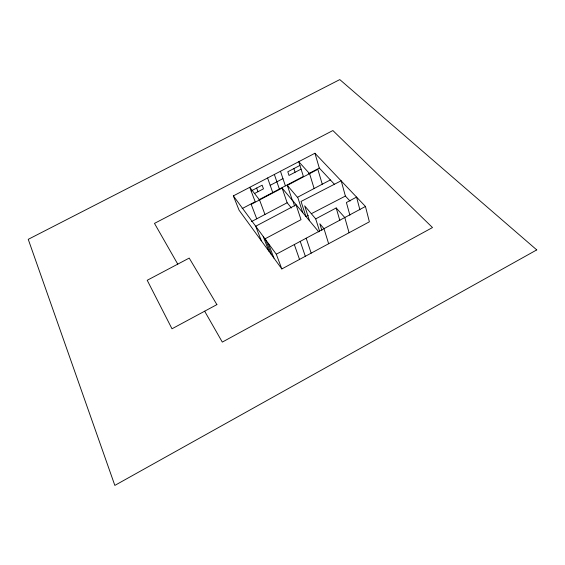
<?xml version="1.0" encoding="UTF-8"?>
<svg xmlns="http://www.w3.org/2000/svg" width="565" height="565" viewBox="0 0 565 565"><rect width="100%" height="100%" fill="white"/><g stroke="black" fill="none" stroke-linecap="round" stroke-linejoin="round"><path stroke-width="0.85" d="M281.836 268.94L369.369 221.812L365.456 206.465L314.938 153.242L233.352 195.886L239.073 210.208L281.836 268.94L276.299 254.208L233.352 195.886M276.299 254.208L365.456 206.465M309.493 220.738L304.676 205.851L315.701 218.881L336.203 207.955L344.791 217.532L349.071 232.738M264.455 239.136L301.018 219.672L296.088 204.855L255.698 226.233L261.341 240.789M251.503 221.586L287.147 202.757L291.441 207.998M297.536 197.27L330.363 179.931M242.138 208.591L255.189 201.74L249.744 187.319L259.547 199.946L264.957 214.481M259.003 199.735L303.384 176.421L298.758 161.703L309.571 173.66L314.126 188.505M308.688 173.632L319.303 168.059L334.565 184.451M294.584 205.992L292.938 201.062L282.126 188.081L251.192 204.339L256.743 218.817M318.794 231.904L292.26 200.059L287.331 185.348L317.841 169.316L322.255 184.211M251.121 190.963L262.153 185.193L263.474 188.83L254.547 193.505M299.93 165.425L287.797 171.774L289.012 175.447L301.089 169.119M270.183 185.313L282.952 178.625M308.264 215.286L305.947 216.487L301.046 201.451L341.189 180.765L345.385 196.069L350.06 201.084M311.357 213.683L345.385 196.069M287.331 185.348L297.917 197.863L302.776 212.68M177.756 264.137L154.478 223.387L332.884 130.543L432.5 227.554L222.299 342.093L204.65 311.202M263.205 236.431L268.813 251.051M268.354 243.416L273.933 258.085M265.762 239.906L271.362 254.547M256.637 188.074L257.986 191.705M267.591 177.989L272.74 192.517M294.323 244.56L299.528 259.413M274.343 174.458L279.378 189.028M282.126 188.081L287.147 202.757M300.234 241.389L305.326 256.291M280.466 171.259L285.396 185.871M306.188 238.204L311.174 253.141M293.871 168.596L295.057 172.283M315.701 218.881L319.642 231.375M321.895 230.421L319.811 223.74L323.985 228.67L328.646 243.734M314.938 153.242L319.303 168.059M336.203 207.955L339.84 220.562M349.883 215.18L346.402 202.517L356.564 197.093L359.898 209.82M536.75 249.899L114.836 485.406L28.25 239.334L339.784 79.594L536.75 249.899M216.889 304.613L171.993 328.788L147.211 280.282L189.211 258.078L216.889 304.613"/></g></svg>
